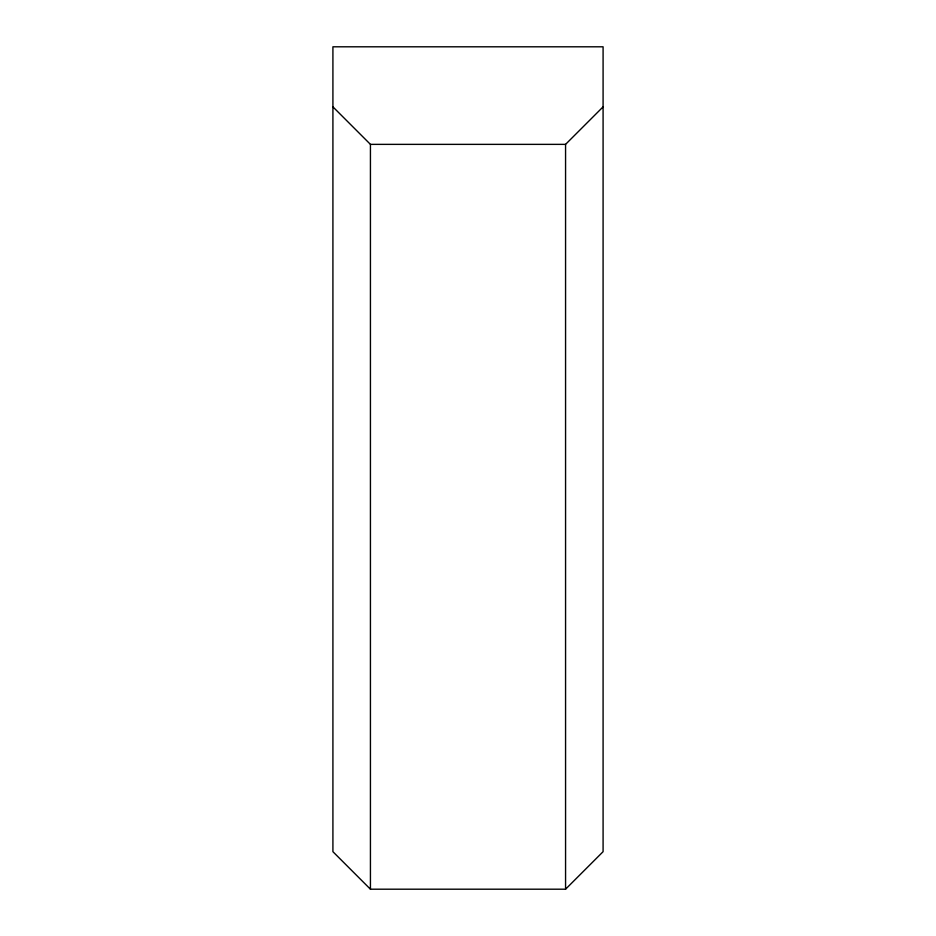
<?xml version="1.0" encoding="UTF-8"?>
<svg xmlns="http://www.w3.org/2000/svg" width="936" height="936" viewBox="0 0 936 936"><rect width="100%" height="100%" fill="white"/><g stroke="black" fill="none" stroke-linecap="round" stroke-linejoin="round"><path stroke-width="1.4" d="M565.566 889.2L603.088 851.678L603.088 46.8L332.912 46.8L332.912 851.678L370.434 889.2L565.566 889.2L565.566 144.366L603.088 106.844M332.912 106.844L370.434 144.366L565.566 144.366M370.434 144.366L370.434 889.2"/></g></svg>
